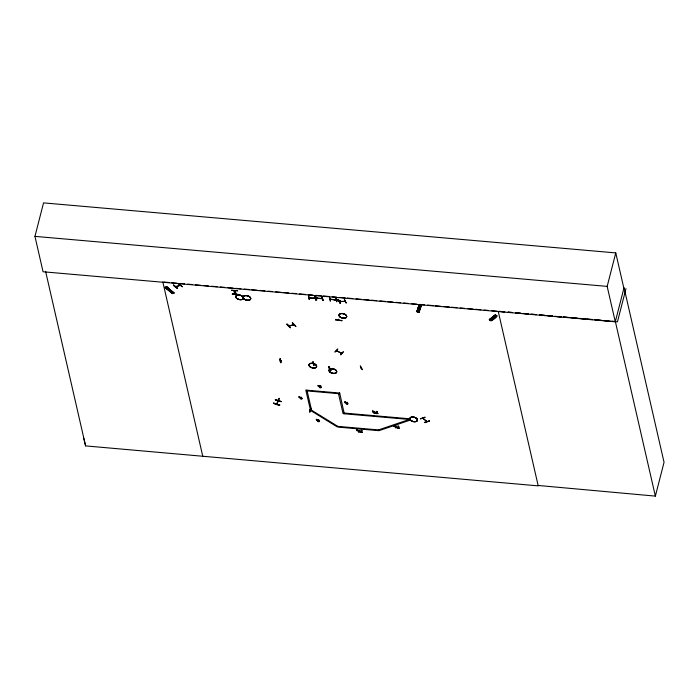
<?xml version="1.0" encoding="UTF-8"?>
<svg xmlns="http://www.w3.org/2000/svg" width="699" height="699" viewBox="0 0 699 699"><rect width="100%" height="100%" fill="white"/><g stroke="black" fill="none" stroke-linecap="round" stroke-linejoin="round"><path stroke-width="1.05" d="M341.802 320.71L335.651 319.836M335.651 319.854L335.695 319.399M341.794 320.762L341.846 320.282M276.638 404.048L279.102 398.5M278.324 400.946L276.926 404.101M232.374 294.183L238.508 294.524M338.779 319.723L338.648 319.347M338.631 319.277L338.499 319.766M281.234 401.715L275.266 399.793L281.295 401.584M234.602 292.392L235.275 292.706M235.336 292.75L234.663 292.654M426.914 421.663L422.755 418.282L423.323 418.5M427.072 421.611L422.93 418.203M538.038 485.456L655.365 496.115L664.05 462.275L624.041 287.682L615.286 321.793L43.058 271.771L34.95 236.376L43.548 202.885L615.767 252.907L623.884 288.311M177.555 288.53C170.643 281.505 173.588 286.861 177.625 288.25M176.061 286.223L176.2 286.345M179.861 285.445L179.809 285.096M179.757 284.764L179.722 285.445L179.923 284.947M231.535 290.19L237.555 290.723M238.508 294.48L232.409 293.947M235.117 294.192L234.209 290.452L235.074 294.2M234.881 290.705L235.738 294.454M234.969 290.513L235.808 294.428M280.325 358.657C278.578 360.046 282.754 367.202 280.273 358.674M289.508 325.516L289.386 325.385M280.815 360.929L281.417 360.457M290.487 327.735C284.974 320.509 286.573 325.717 290.557 327.455M292.287 322.702L295.904 326.538L292.488 322.894M293.536 324.974L293.379 324.502M279.783 404.791C279.845 405.909 273.108 403.76 273.816 402.886M275.31 399.61L281.295 401.61M295.694 326.319L292.505 322.921M279.242 398.281L277.346 401.733L277.748 401.567M279.207 400.011L278.447 400.309M309.517 299.242L309.107 299.495L308.617 295.494M309.648 297.8L309.762 297.293M314.681 296.306L315.878 300.089L314.786 296.053M314.637 297.704C314.471 298.447 314.349 297.276 315.249 297.757M315.004 298.272C316.315 297.564 310.679 299.015 309.028 297.713M316.42 297.556L316.228 298.045L322.309 298.552M316.997 297.739L316.883 298.255L317.014 297.591M315.494 296.175L316.332 299.95L316.743 299.705M323.095 300.509L321.986 296.481M321.741 298.167L321.82 298.691M299.522 397.425L299.163 397.679L298.962 396.621M299.452 397.705L299.443 396.656M301.61 397.836C303.899 399.653 298.665 399.374 300.631 397.757M314.061 365.568L312.977 361.514M329.491 297.381L330.4 301.182L329.605 297.154M313.301 363.602L312.706 363.192M330.592 299.425L330.714 298.954M333.947 299.635L340.098 300.518M336.831 301.715L335.738 297.713M335.459 299.364L335.468 299.854M336.569 301.435L335.703 297.923M337.101 300.387L336.857 300.692M310.365 410.348L309.867 409.78M309.779 410.13L309.919 409.666M338.307 299.364L340.256 303.427L337.949 299.618M311.553 408.74L310.05 412.026L309.788 411.641M309.718 411.921L311.282 408.365L309.788 411.894M339.443 300.937L339.216 301.444L345.105 301.4M318.63 386.215L318.263 386.468L318.062 385.402M339.828 301.618L339.95 301.094M318.552 386.495L318.543 385.446M340.326 303.148L337.914 299.653M320.71 386.626C322.999 388.443 317.774 388.163 319.731 386.547M344.476 300.937L344.45 301.286M329.019 366.486C328.058 366.739 330.4 371.396 330.924 370.278M346.145 302.947L344.38 299.399M316.9 420.073L316.533 420.326L316.332 419.269M346.18 302.973L344.38 299.425M316.83 420.352L316.813 419.313M330.671 368.364L330.61 368.233M337.783 349.019L335.031 351.807M318.989 420.483C321.278 422.301 316.044 422.021 318.01 420.405M336.901 351.02L337.084 350.575M343.305 351.859L340.78 354.795L340.544 354.367M341.243 353.047L341.374 352.576M344.257 413.773L339.618 392.62M345.385 402.554L345.018 402.807L344.825 401.75M345.315 402.834L345.306 401.794M346.494 402.895C344.528 404.511 349.762 404.782 347.473 402.974M360.588 367.438L361.007 367.735M362.204 369.692L360.291 365.874L362.213 369.456M357.416 430.505L357.058 430.759L356.857 429.702M357.346 430.785L357.338 429.745M362.388 432.209L360.745 432.358L361.269 432.2L360.929 430.138M360.745 432.358L360.771 431.877M361.453 430.628L361.968 430.96L361.269 430.165M362.318 432.489L361.759 431.956M361.968 430.96L361.995 430.497M373.03 411.755L372.663 412.008L372.462 410.951M372.951 412.034L372.943 410.986M373.537 411.405L375.258 412.008L375.424 413.389A0.935 0.524 14.4 0 1 374.952 413.511L374.157 413.345A1.057 0.603 14.4 0 1 373.72 413.022C373.913 410.837 376.097 413.354 373.616 411.126M377.993 413.459L376.35 413.598L376.875 413.45L376.534 411.388M376.35 413.598L376.377 413.118M377.058 411.877L377.574 412.209L376.875 411.414M377.923 413.738L377.364 413.205M394.411 426.285L394.044 426.539L393.843 425.481M394.341 426.565L394.323 425.525M399.374 427.998L397.731 428.137L398.255 427.98L397.923 425.918M397.731 428.137L397.757 427.657M398.439 426.416L398.954 426.74L398.255 425.944M399.304 428.277L398.745 427.744M423.323 418.29L423.314 418.116M429.501 420.981L424.94 422.659L424.782 422.196M426.836 421.628L426.539 420.938M429.343 420.527L429.501 420.99M556.71 316.673L561.122 316.769M615.286 321.793L607.169 286.389L615.767 252.907M625.972 288.635L617.453 321.837L594.77 319.827M339.871 301.575L339.985 300.954L339.714 301.409M273.659 403.332L279.644 405.219M273.737 403.148L279.722 405.018M417.504 311.833L419.583 305.716L417.504 311.833L416.857 311.649L418.876 305.507L421.086 305.996L419.112 312.287L416.831 311.623M416.884 311.649L418.902 305.533M419.068 305.498L417.023 311.544M419.461 305.533L417.382 311.71M418.718 312.173L420.518 305.996M420.763 306.057L418.85 312.2M333.895 299.836L340.046 300.719M177.537 288.469L173.448 285.078M290.207 327.787L286.835 324.144M322.283 298.709L316.394 298.22M329.954 299.242L336.053 299.775M336.07 299.923L329.98 299.373M345.035 301.418L339.286 301.601M330.548 370.531L328.635 366.748L330.828 370.487M329.928 368.591L330.374 368.539M175.458 286.747L180.185 285.332M179.582 285.323L180.019 285.157M308.539 295.721L309.421 299.452M315.773 296.184L316.673 299.985M280.736 362.641L279.95 358.875M425.106 417.32L420.344 418.876L424.931 417.189M164.99 287.376L172.784 293.414L172.269 293.597L164.973 287.368L166.694 286.669L173.719 293.108M165.279 287.263L172.793 293.405M166.537 286.843L174.051 292.986M172.251 293.589L173.955 292.89L166.388 286.773L173.509 293.169L173.964 292.89M166.685 286.73L166.248 286.957L173.745 293.082M334.961 352.086L337.643 349.22M341.654 353.275L336.437 350.671M340.474 354.646L343.279 351.807M288.731 325.865L293.86 324.729M293.292 324.852L293.807 324.712M491.301 320.771L489.283 319.714L495.075 315.004C502.904 315.957 480.222 326.966 496.84 315.852L496.84 315.931M489.501 319.836L495.521 315.319L489.85 320.02L489.274 319.705L495.075 314.934L495.512 315.319M495.416 315.109L489.431 319.705M491.214 320.57L496.84 315.852L490.698 320.457L496.683 315.939M313.248 363.733L312.733 363.69M175.501 286.73L175.895 286.581M180.159 285.314L175.737 286.87M278.455 400.143L278.988 400.483M309.832 410.016L310.496 410.226L305.795 390.086L339.504 393.039M421.086 305.996L418.893 312.226L418.456 312.086M288.783 325.83L289.299 325.734M330.575 368.731L329.998 368.723M320.64 386.905L320.789 386.197A0.952 0.542 14.4 0 0 320.308 385.97L319.146 386.04L319.661 386.827M301.54 398.115L301.688 397.408A0.952 0.542 14.4 0 0 301.208 397.181L299.985 397.329L300.561 398.037M347.403 403.244L347.552 402.545A0.952 0.542 14.4 0 0 347.071 402.318L345.848 402.467L346.424 403.174M318.919 420.763L319.059 420.055A0.952 0.542 14.4 0 0 318.587 419.828L317.425 419.907L317.94 420.684M424.756 422.458L429.317 420.754M328.871 366.73L330.854 370.557M178.14 283.488L182.448 286.835L178.193 283.41M165.873 287.831L167.428 287.306M166.371 288.25L167.926 287.726M167.105 288.888L168.66 288.355M167.76 289.447L169.315 288.914M168.503 290.076L170.058 289.543M171.666 292.785L173.221 292.252M288.923 325.987L293.921 324.869M319.443 385.647L320.387 385.691A0.952 0.542 14.4 0 1 320.858 385.918L320.963 386.014M361.103 367.927L360.501 367.788L361.147 367.779M233.877 290.592L234.759 294.34M341.715 353.275L336.385 350.811M281.295 360.964L280.806 360.902M34.95 236.376L607.169 286.389M163.907 282.055L169.333 282.527M171.508 282.719L176.934 283.191M180.185 283.479L184.527 283.855M187.786 284.144L192.129 284.519M195.379 284.808L200.814 285.279M204.064 285.559L208.407 285.943M211.666 286.223L217.092 286.704M220.351 286.983L224.685 287.368M227.944 287.647L233.37 288.128M235.546 288.311L240.972 288.792M244.222 289.071L249.657 289.543M251.823 289.736L257.249 290.216M259.425 290.4L264.851 290.88M268.101 291.16L272.444 291.544M275.703 291.824L281.129 292.296M283.305 292.488L288.731 292.96M291.981 293.248L296.324 293.624M299.583 293.912L305.009 294.384M308.268 294.672L312.61 295.048M315.861 295.336L321.287 295.808M323.462 296L328.888 296.472M332.147 296.76L336.481 297.136M339.74 297.424L345.166 297.896M347.342 298.089L352.768 298.56M356.018 298.849L361.453 299.321M363.62 299.513L369.046 299.985M371.221 300.177L376.647 300.649M379.898 300.937L385.324 301.409M387.499 301.601L392.925 302.073M396.184 302.352L400.527 302.737M403.777 303.017L408.12 303.401M411.379 303.681L416.805 304.161M420.064 304.441L424.398 304.825M427.657 305.105L433.083 305.585M435.259 305.769L440.685 306.249M443.944 306.529L449.37 307.001M451.537 307.193L456.963 307.665M460.222 307.953L464.564 308.329M467.814 308.617L473.249 309.089M475.416 309.281L480.842 309.753M484.101 310.041L488.444 310.417M491.694 310.706L497.12 311.177M515.565 312.794L520.991 313.266L515.565 312.811M528.584 313.93L523.158 313.458L528.593 313.965M531.834 314.209L536.177 314.594M544.853 315.354L539.427 314.873L544.862 315.406M548.103 315.633L552.446 316.018M563.289 316.962L568.715 317.433M571.965 317.722L577.391 318.194M579.558 318.386L584.984 318.858M587.151 319.05L592.577 319.522M595.828 319.81L601.254 320.282M603.42 320.474L608.846 320.946M612.106 321.225L615.356 321.514L655.365 496.115M321.916 296.76L323.113 300.544M335.634 297.966L336.831 301.741M316.97 297.608L316.341 298.193M231.491 290.33L237.599 290.863M232.374 294.13L238.473 294.716L232.356 294.157M317.993 385.682L318.473 385.726M307.149 390.924L339.67 393.764M298.892 396.901L299.373 396.936M344.756 402.03L345.236 402.074M372.392 411.23L372.873 411.265M310.382 410.103L311.571 410.208L337.809 426.364L378.465 429.92L378.631 430.654L337.975 427.098L337.809 426.364L337.093 426.809L310.845 410.645L311.571 410.208L306.983 390.191M344.091 413.048L409.142 418.736L410.095 420.134L378.998 430.671L378.211 430.007L409.308 419.461L343.078 413.677L338.491 393.659M393.773 425.761L394.253 425.805M316.263 419.549L316.743 419.583M356.787 429.981L357.268 430.025M83.766 438.308L85.593 445.901L538.221 485.875L498.212 311.273M530.759 314.157L536.185 314.637M547.037 315.599L552.455 316.079M554.63 316.271L561.14 316.848M563.307 317.04L568.733 317.521M570.9 317.713L592.603 319.635M335.625 319.679L341.794 320.579M278.586 400.169L279.058 400.335M309.159 297.765L315.092 298.115M418.858 306.048L420.877 306.616M418.718 306.468L420.737 307.036M418.509 307.088L420.527 307.656M418.325 307.639L420.352 308.207M418.124 308.259L420.143 308.827M417.233 310.924L419.251 311.492M235.214 290.714L236.061 294.454M321.977 296.726L322.842 300.474M314.751 296.262L315.607 300.02M312.969 361.75L313.79 365.498M494.499 315.415L496.264 316.332M494.114 315.738L495.888 316.647M493.546 316.21L495.311 317.128M493.04 316.638L494.813 317.556M492.463 317.119L494.237 318.036M490.016 319.172L491.79 320.09M165.13 287.193L172.452 293.528M398.369 426.696L398.675 428.024M376.988 412.157L377.294 413.485M361.383 430.907L361.689 432.235M162.823 281.959L202.832 456.552M45.584 271.308L85.593 445.901M359.601 431.624C357.757 433.17 358.657 428.286 359.601 431.624M396.586 427.404C394.743 428.95 395.651 424.066 396.586 427.404M301.767 398.622L300.553 398.447L301.767 398.622M319.137 421.27L317.923 421.095L319.137 421.27M320.867 387.412L319.653 387.237L320.867 387.412M347.63 403.76L346.407 403.585L347.63 403.76M300.395 397.451L301.47 397.74L300.395 397.451M319.495 386.241L320.57 386.521L319.495 386.241M317.774 420.099L318.84 420.387L317.774 420.099M346.258 402.58L347.333 402.869L346.258 402.58M375.214 412.891C373.904 414.332 373.816 411.126 375.214 412.891M360.02 431.772C356.691 433.686 358.683 427.456 360.02 431.772M397.015 427.552C393.686 429.466 395.678 423.236 397.015 427.552M504.722 311.841L499.296 311.37L504.722 311.85M512.306 312.505L507.972 312.13L512.315 312.523M339.828 316.787A3.923 2.219 14.4 0 0 346.416 317.363A3.932 2.228 14.4 0 0 342.309 313.563A3.932 2.228 14.4 0 0 339.819 316.796A3.932 2.228 14.4 0 0 346.416 317.372A3.923 2.219 14.4 0 0 342.318 313.571A3.923 2.219 14.4 0 0 339.828 316.787M339.854 316.673A3.932 2.228 14.4 0 0 346.451 317.25A3.932 2.228 14.4 0 0 342.344 313.44A3.932 2.228 14.4 0 0 339.854 316.673M243.864 298.857A3.914 2.219 14.4 0 0 250.443 299.434A3.932 2.228 14.4 0 0 246.354 295.625A3.932 2.228 14.4 0 0 243.855 298.857A3.932 2.228 14.4 0 0 250.46 299.434A3.914 2.219 14.4 0 0 246.354 295.642A3.914 2.219 14.4 0 0 243.864 298.857M243.89 298.735A3.932 2.228 14.4 0 0 250.487 299.312A3.932 2.228 14.4 0 0 246.38 295.502A3.932 2.228 14.4 0 0 243.89 298.735M236.585 298.211A3.914 2.219 14.4 0 0 243.165 298.788A3.914 2.219 14.4 0 0 239.067 294.995A3.932 2.228 14.4 0 0 236.568 298.22A3.932 2.228 14.4 0 0 243.173 298.796A3.932 2.228 14.4 0 0 239.067 294.987A3.914 2.219 14.4 0 0 236.585 298.211M236.585 298.22A3.914 2.219 14.4 0 0 243.156 298.796A3.914 2.219 14.4 0 0 239.067 295.004A3.914 2.219 14.4 0 0 236.585 298.22M309.771 366.582A3.923 2.219 14.4 0 0 316.359 367.158A3.923 2.219 14.4 0 0 312.261 363.358A3.923 2.219 14.4 0 0 309.771 366.582M309.788 366.468A3.932 2.228 14.4 0 0 316.394 367.045A3.932 2.228 14.4 0 0 312.287 363.235A3.932 2.228 14.4 0 0 309.788 366.468M309.762 366.599A3.932 2.228 14.4 0 0 316.359 367.176A3.932 2.228 14.4 0 0 312.252 363.366A3.932 2.228 14.4 0 0 309.762 366.599M330.295 372.392A3.923 2.219 14.4 0 0 336.612 372.226A3.932 2.228 14.4 0 0 331.632 368.757A3.932 2.228 14.4 0 0 330.295 372.384A3.932 2.228 14.4 0 0 336.621 372.218A3.923 2.219 14.4 0 0 331.632 368.766A3.923 2.219 14.4 0 0 330.295 372.392M330.321 372.261A3.932 2.228 14.4 0 0 336.647 372.095A3.932 2.228 14.4 0 0 331.658 368.635A3.932 2.228 14.4 0 0 330.321 372.261M410.593 420.282A3.923 2.219 14.4 0 0 417.181 420.859A3.923 2.219 14.4 0 0 413.083 417.067A3.923 2.219 14.4 0 0 410.593 420.282A3.932 2.228 14.4 0 0 417.181 420.877A3.932 2.228 14.4 0 0 413.074 417.067A3.932 2.228 14.4 0 0 410.584 420.3M410.619 420.169A3.932 2.228 14.4 0 0 417.216 420.746A3.932 2.228 14.4 0 0 413.109 416.945A3.932 2.228 14.4 0 0 410.619 420.169"/></g></svg>
